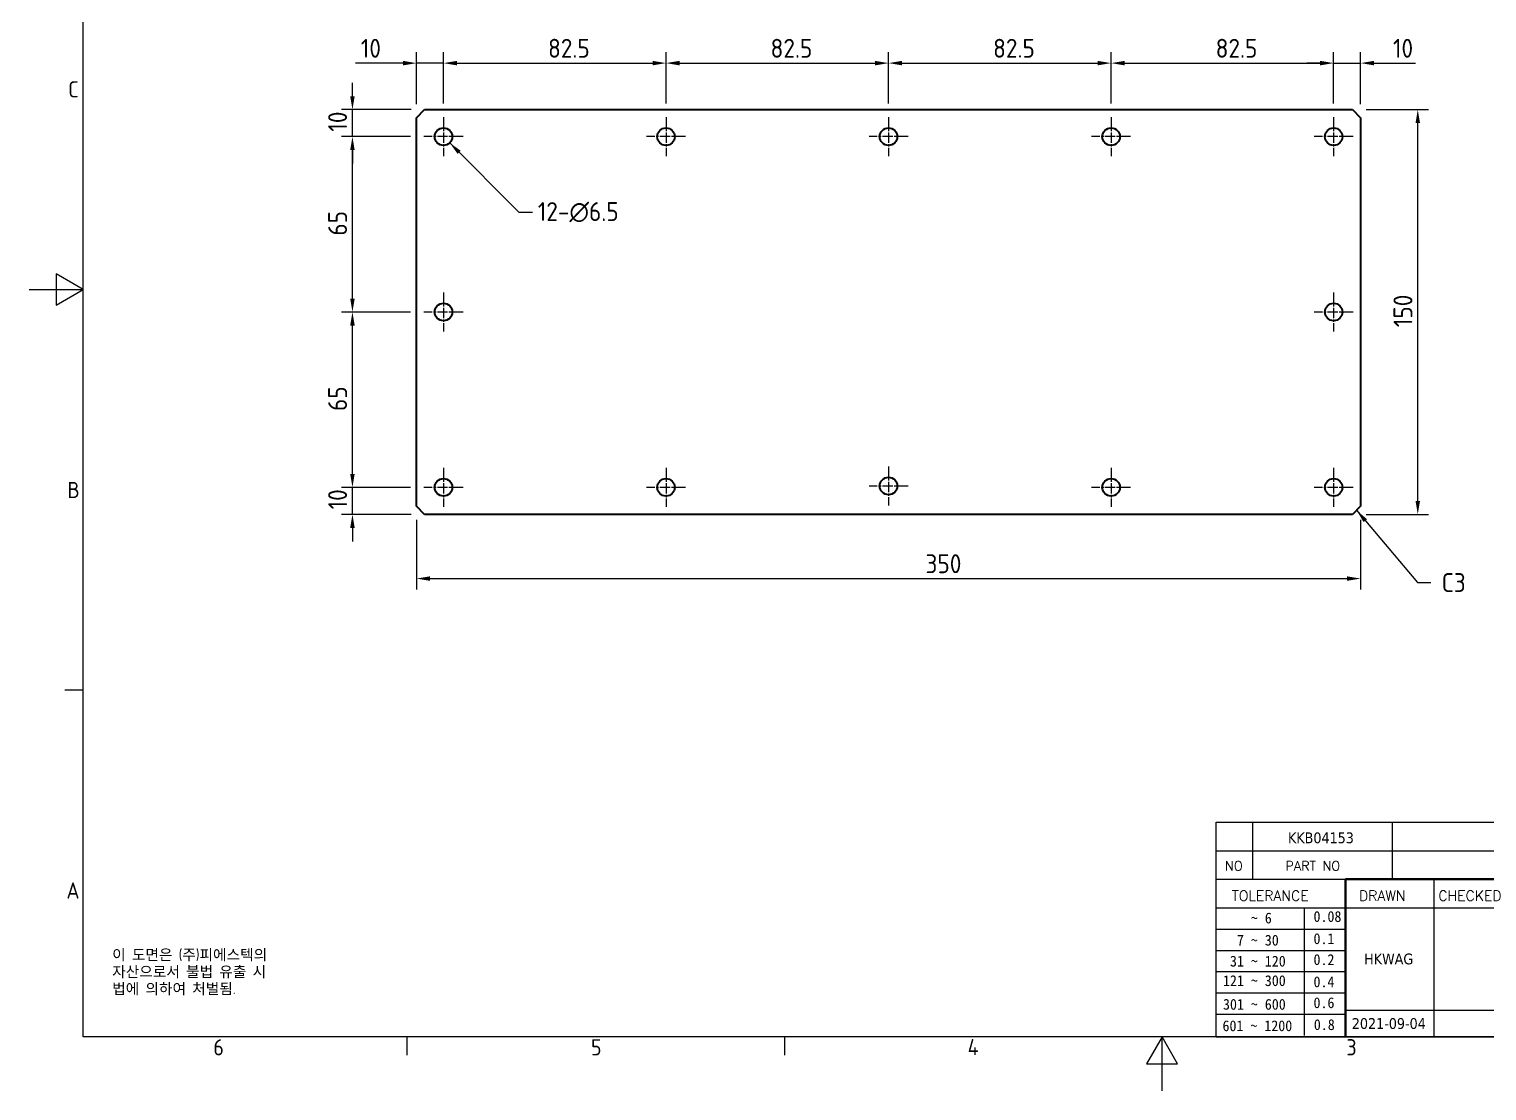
# Model space of a CAD drawing. Header units: millimetres. Extents: x 0 to 840, y 0 to 594.
# Drawn here: x 0 to 540, y 0 to 394 of the extents above; entities that cross this region are included whole.
import ezdxf
from ezdxf.enums import TextEntityAlignment as Align

# ---------------------------------------------------------------- set-up
doc = ezdxf.new("R2010")
doc.units = ezdxf.units.MM
doc.header["$LTSCALE"] = 2
doc.linetypes.add('CHAIN', pattern=[0.3543, 0.2362, -0.0295, 0.0591, -0.0295])
doc.layers.get('0').update_dxf_attribs({"color": 3, "lineweight": 25})
for name, color, linetype, lineweight in [('가시적인 것(ISO)', 3, 'Continuous', 40), ('경계(ISO)', 7, 'Continuous', 25), ('기호(ISO)', 5, 'Continuous', 25), ('제목(ISO)', 5, 'Continuous', 50), ('중심 표식(ISO)', 1, 'Continuous', 25), ('치수(ISO)', 2, 'Continuous', 25), ('해치(ISO)', 7, 'Continuous', 18)]:
    doc.layers.add(name, color=color, linetype=linetype, lineweight=lineweight)
doc.styles.add('HAN_291', font='')
doc.styles.add('HAN_370', font='', dxfattribs={"width": 2})
doc.styles.add('RC_284', font='ROMANC.shx')
doc.styles.add('RC_287', font='ROMANC.shx')
doc.styles.add('RC_292', font='ROMANC.shx')
doc.styles.add('ROMANT_294', font='romant.shx')
doc.styles.add('문자 텍스트_M2B', font='isocp.shx')
doc.styles.add('문자 텍스트_PSTEK_POSCO', font='isocp.shx')
doc.styles.add('치수 텍스트_PSTEK_POSCO', font='isocp.shx')
doc.styles.add('텍스트 스타일198', font='tahoma.ttf')
doc.styles.add('텍스트 스타일333', font='ROMANC.shx', dxfattribs={"width": 0.8})
doc.styles.get('HAN_291').set_extended_font_data('GulimChe')
doc.styles.get('HAN_370').set_extended_font_data('GulimChe')
doc.dimstyles.new('치수_PSTEK_POSCO', dxfattribs={"dimscale": 2, "dimtxt": 3.5, "dimasz": 2.5, "dimexe": 2, "dimexo": 2.5, "dimgap": 1, "dimtad": 1, "dimrnd": 1e-08, "dimdsep": 46, "dimtxsty": '치수 텍스트_PSTEK_POSCO', "dimcen": 0.09, "dimdle": 10, "dimclrd": 7, "dimclre": 7, "dimclrt": 2, "dimadec": 1, "dimazin": 2, "dimtfac": 1, "dimtmove": 0, "dimatfit": 3, "dimfxl": 0, "dimtolj": 1, "dimlwd": -1, "dimlwe": -1, "dimarcsym": 0})
doc.dimstyles.new('치수_PSTEK_POSCO$7', dxfattribs={"dimscale": 2, "dimtxt": 3.5, "dimasz": 2.5, "dimexe": 2, "dimexo": 2.5, "dimgap": 1, "dimtad": 1, "dimrnd": 1e-08, "dimdsep": 46, "dimtxsty": '치수 텍스트_PSTEK_POSCO', "dimcen": 0.09, "dimdle": 10, "dimclrd": 7, "dimclre": 7, "dimclrt": 2, "dimadec": 1, "dimazin": 2, "dimtfac": 1, "dimtmove": 0, "dimatfit": 3, "dimfxl": 0, "dimtolj": 1, "dimlwd": -1, "dimlwe": -1, "dimarcsym": 0})

# ---------------------------------------------------------------- blocks, each defined once
blk = doc.blocks.new('경계 Default Border')
at = {"layer": '경계(ISO)'}
for p, q in [((10, 74.25), (6.6, 74.25)), ((70, 10), (70, 6.6)), ((140, 10), (140, 6.6))]:
    blk.add_line(p, q, dxfattribs=at)
at = {"layer": '경계(ISO)', "flags": 128}
for points in [[(10, 10), (10, 287), (410, 287), (410, 10), (10, 10)], [(0, 148.5), (10, 148.5), (5, 151.39), (5, 145.61), (10, 148.5)], [(210, 0), (210, 10), (207.11, 5), (212.89, 5), (210, 10)]]:
    blk.add_lwpolyline(points, dxfattribs=at)
at = {"layer": '경계(ISO)', "color": 2, "char_height": 3, "attachment_point": 7, "style": '문자 텍스트_M2B'}
for s, insert in [('C', (7.24, 184.1)), ('B', (7.08, 109.85)), ('A', (6.91, 35.62)), ('6', (34.14, 6.57)), ('5', (104.14, 6.57)), ('4', (173.97, 6.6)), ('3', (244.17, 6.57))]:
    blk.add_mtext(s, dxfattribs=dict(at, insert=insert))
blk = doc.blocks.new('제목 블록 PSTEK')
for color, points in [(252, [(317.22, 17.06), (322.03, 21.63), (322.28, 21.94), (317.05, 16.98), (318.75, 16.19), (316, 12.72), (316.34, 13), (318.92, 16.27)]), (5, [(321.62, 17.42), (319.53, 18.25), (322.45, 22.02), (317.22, 17.06), (318.92, 16.27), (316.17, 12.8)]), (1, [(324.48, 19.61), (325.24, 19.61), (325.24, 20.26), (321.23, 20.26), (321.23, 19.61), (321.98, 19.61), (321.98, 15.34), (324.48, 15.34)]), (252, [(321.98, 19.61), (321.4, 19.61), (321.4, 19.46), (321.98, 19.46)]), (252, [(324.66, 19.46), (325.42, 19.46), (325.42, 20.11), (325.24, 20.11), (325.24, 19.61), (324.48, 19.61), (324.48, 15.34), (322.16, 15.34), (322.16, 15.19), (324.66, 15.19)]), (1, [(329.23, 20.26), (325.66, 20.26), (325.66, 15.34), (329.36, 15.34), (329.36, 15.99), (328.11, 15.99), (328.11, 17.56), (329.23, 17.56), (329.23, 18.26), (328.11, 18.26), (328.11, 19.61), (329.23, 19.61)]), (252, [(328.29, 19.46), (329.41, 19.46), (329.41, 20.11), (329.23, 20.11), (329.23, 19.61), (328.11, 19.61), (328.11, 18.26), (328.29, 18.26)]), (1, [(332.33, 20.26), (329.86, 20.26), (329.86, 15.34), (332.33, 15.34), (332.33, 17.43), (333.07, 15.34), (335.49, 15.34), (334.25, 19.31), (335.44, 20.26), (334.31, 20.26), (332.33, 19)]), (252, [(332.51, 20.11), (332.33, 20.11), (332.33, 19), (332.51, 19.11)]), (252, [(335.62, 20.11), (335.25, 20.11), (334.25, 19.31), (335.49, 15.34), (333.2, 15.34), (333.25, 15.19), (335.66, 15.19), (334.43, 19.16)]), (252, [(328.29, 17.42), (329.41, 17.42), (329.41, 18.11), (329.23, 18.11), (329.23, 17.56), (328.11, 17.56), (328.11, 15.99), (328.29, 15.99)]), (252, [(332.51, 16.93), (332.33, 17.43), (332.33, 15.34), (330.04, 15.34), (330.04, 15.19), (332.51, 15.19)]), (252, [(329.54, 15.85), (329.36, 15.85), (329.36, 15.34), (325.83, 15.34), (325.83, 15.19), (329.54, 15.19)])]:
    blk.add_hatch(color=color).paths.add_polyline_path(points)
h = blk.add_hatch(color=1)
edge = h.paths.add_edge_path(flags=0)
edge.add_line((314.22, 19.61), (314.22, 17))
edge.add_line((314.22, 17), (314.35, 17))
edge.add_arc((314.35, 17.65), 0.651, 270, 360)
edge.add_line((315, 17.65), (315, 18.96))
edge.add_arc((314.35, 18.96), 0.651, 0, 90)
edge.add_line((314.35, 19.61), (314.22, 19.61))
edge = h.paths.add_edge_path()
edge.add_arc((314.98, 18.29), 1.97, 270, 450)
edge.add_line((314.98, 20.26), (311.77, 20.26))
edge.add_line((311.77, 20.26), (311.77, 15.34))
edge.add_line((311.77, 15.34), (314.22, 15.34))
edge.add_line((314.22, 15.34), (314.22, 16.32))
edge.add_line((314.22, 16.32), (314.98, 16.32))
h = blk.add_hatch(color=252)
edge = h.paths.add_edge_path()
edge.add_arc((314.98, 18.29), 1.97, 270, 406.8279)
edge.add_arc((315.16, 18.14), 1.97, -90, 53.561, ccw=False)
edge.add_line((315.16, 16.17), (314.4, 16.17))
edge.add_line((314.4, 16.17), (314.4, 15.19))
edge.add_line((314.4, 15.19), (311.94, 15.19))
edge.add_line((311.94, 15.19), (311.94, 15.34))
edge.add_line((311.94, 15.34), (314.22, 15.34))
edge.add_line((314.22, 15.34), (314.22, 16.32))
edge.add_line((314.22, 16.32), (314.98, 16.32))
h = blk.add_hatch(color=252)
edge = h.paths.add_edge_path()
edge.add_line((314.4, 19.46), (314.53, 19.46))
edge.add_arc((314.53, 18.81), 0.651, 60.4189, 90, ccw=False)
edge.add_arc((314.35, 18.96), 0.651, 39.9699, 90)
edge.add_line((314.35, 19.61), (314.22, 19.61))
edge.add_line((314.22, 19.61), (314.22, 17))
edge.add_line((314.22, 17), (314.35, 17))
edge.add_arc((314.35, 17.65), 0.651, 270, 274.6931)
edge.add_line((314.4, 17), (314.4, 19.46))
at = {"layer": '해치(ISO)', "true_color": 0x27d1fc}
h = blk.add_hatch(color=140, dxfattribs=at)
edge = h.paths.add_edge_path()
edge.add_ellipse((330.37, 20.16), major_axis=(9.1, 0), ratio=0.40699, start_angle=301.3098, end_angle=507.7437)
edge.add_ellipse((331.53, 20.46), major_axis=(-9.82, 0), ratio=0.39426, start_angle=111.5121, end_angle=334.4703, ccw=False)
edge.add_line((335.14, 16.86), (335.1, 16.99))
at = {"color": 180}
for p, q in [((182.48, 11.79), (182.48, 51.57)), ((182.48, 51.57), (372.48, 51.57)), ((189.27, 51.57), (189.27, 41.01)), ((215.22, 41.01), (215.22, 51.57)), ((280.88, 51.57), (280.88, 41.01)), ((310.09, 51.57), (310.09, 41.01)), ((316.9, 51.57), (316.9, 41.01)), ((338.46, 51.57), (338.46, 41.01)), ((372.48, 51.57), (372.48, 11.79)), ((182.48, 46.29), (372.48, 46.29)), ((182.48, 41.01), (206.45, 41.01)), ((222.94, 11.79), (222.94, 41.01)), ((239.43, 11.79), (239.43, 41.01)), ((255.92, 11.79), (255.92, 41.01)), ((268.69, 41.01), (268.69, 30.45)), ((280.88, 41.01), (280.88, 25.17)), ((310.09, 41.01), (310.09, 11.79)), ((182.48, 35.73), (206.45, 35.73)), ((198.86, 12.03), (198.86, 35.73)), ((206.45, 35.73), (372.48, 35.73)), ((182.48, 31.78), (206.45, 31.78)), ((255.92, 30.45), (372.48, 30.45)), ((182.48, 27.83), (206.45, 27.83)), ((255.92, 25.17), (372.48, 25.17)), ((268.69, 25.17), (268.69, 11.79)), ((182.48, 23.88), (206.45, 23.88)), ((182.48, 19.93), (206.45, 19.93)), ((255.92, 19.89), (310.09, 19.89)), ((206.45, 16.74), (255.92, 16.74)), ((182.48, 15.98), (206.45, 15.98)), ((182.48, 11.79), (372.48, 11.79))]:
    blk.add_line(p, q, dxfattribs=at)
at = {"color": 7, "lineweight": 50}
for p, q in [((206.45, 11.79), (206.45, 41.01)), ((206.45, 41.01), (372.48, 41.01))]:
    blk.add_line(p, q, dxfattribs=at)
at = {"color": 7}
for p, q in [((322.28, 21.94), (317.05, 16.98)), ((322.45, 22.02), (317.22, 17.06)), ((317.22, 17.06), (322.03, 21.63)), ((319.53, 18.25), (322.45, 22.02)), ((322.03, 21.63), (322.28, 21.94)), ((314.98, 20.26), (311.77, 20.26)), ((311.77, 20.26), (311.77, 15.34)), ((314.98, 20.26), (311.77, 20.26)), ((311.77, 20.26), (311.77, 15.34)), ((314.22, 17), (314.22, 19.61)), ((314.22, 19.61), (314.35, 19.61)), ((314.35, 19.61), (314.22, 19.61)), ((314.22, 19.61), (314.22, 17)), ((314.22, 17), (314.22, 19.61)), ((314.22, 19.61), (314.35, 19.61)), ((314.4, 19.46), (314.53, 19.46)), ((314.4, 17), (314.4, 19.46)), ((315, 18.96), (315, 17.65)), ((315, 18.96), (315, 17.65)), ((325.24, 20.26), (321.23, 20.26)), ((321.23, 20.26), (321.23, 19.61)), ((325.24, 20.26), (321.23, 20.26)), ((321.23, 20.26), (321.23, 19.61)), ((321.23, 19.61), (321.98, 19.61)), ((321.23, 19.61), (321.98, 19.61)), ((321.4, 19.61), (321.4, 19.46)), ((321.98, 19.61), (321.4, 19.61)), ((321.4, 19.46), (321.98, 19.46)), ((321.98, 19.61), (321.98, 15.34)), ((321.98, 19.46), (321.98, 19.61)), ((321.98, 19.61), (321.98, 15.34)), ((324.48, 19.61), (325.24, 19.61)), ((324.48, 15.34), (324.48, 19.61)), ((325.24, 19.61), (324.48, 19.61)), ((324.48, 19.61), (324.48, 15.34)), ((324.48, 19.61), (325.24, 19.61)), ((324.48, 15.34), (324.48, 19.61)), ((324.66, 19.46), (325.42, 19.46)), ((324.66, 15.19), (324.66, 19.46)), ((325.24, 19.61), (325.24, 20.26)), ((325.24, 19.61), (325.24, 20.26)), ((325.42, 20.11), (325.24, 20.11)), ((325.24, 20.11), (325.24, 19.61)), ((325.42, 19.46), (325.42, 20.11)), ((329.23, 20.26), (325.66, 20.26)), ((325.66, 20.26), (325.66, 15.34)), ((325.66, 20.26), (325.66, 15.34)), ((329.23, 20.26), (325.66, 20.26)), ((328.11, 18.26), (328.11, 19.61)), ((328.11, 19.61), (329.23, 19.61)), ((329.23, 19.61), (328.11, 19.61)), ((328.11, 19.61), (328.11, 18.26)), ((328.11, 18.26), (328.11, 19.61)), ((328.11, 19.61), (329.23, 19.61)), ((328.29, 18.26), (328.29, 19.46)), ((328.29, 19.46), (329.41, 19.46)), ((329.23, 19.61), (329.23, 20.26)), ((329.23, 19.61), (329.23, 20.26)), ((329.41, 20.11), (329.23, 20.11)), ((329.23, 20.11), (329.23, 19.61)), ((329.41, 19.46), (329.41, 20.11)), ((332.33, 20.26), (329.86, 20.26)), ((329.86, 20.26), (329.86, 15.34)), ((329.86, 20.26), (329.86, 15.34)), ((332.33, 20.26), (329.86, 20.26)), ((334.31, 20.26), (332.33, 19)), ((332.33, 19), (332.33, 20.26)), ((334.31, 20.26), (332.33, 19)), ((332.33, 19), (332.33, 20.26)), ((332.51, 20.11), (332.33, 20.11)), ((332.33, 20.11), (332.33, 19)), ((332.33, 19), (332.51, 19.11)), ((332.51, 19.11), (332.51, 20.11)), ((334.25, 19.31), (335.44, 20.26)), ((334.25, 19.31), (335.44, 20.26)), ((335.25, 20.11), (334.25, 19.31)), ((335.49, 15.34), (334.25, 19.31)), ((334.25, 19.31), (335.49, 15.34)), ((335.49, 15.34), (334.25, 19.31)), ((335.44, 20.26), (334.31, 20.26)), ((335.44, 20.26), (334.31, 20.26)), ((334.43, 19.16), (335.62, 20.11)), ((335.66, 15.19), (334.43, 19.16)), ((335.62, 20.11), (335.25, 20.11)), ((314.35, 17), (314.22, 17)), ((314.22, 17), (314.35, 17)), ((314.35, 17), (314.22, 17)), ((314.22, 16.32), (314.98, 16.32)), ((314.22, 15.34), (314.22, 16.32)), ((314.98, 16.32), (314.22, 16.32)), ((314.22, 16.32), (314.22, 15.34)), ((314.22, 16.32), (314.98, 16.32)), ((314.22, 15.34), (314.22, 16.32)), ((316.17, 12.8), (321.62, 17.42)), ((318.92, 16.27), (316.17, 12.8)), ((316.34, 13), (318.92, 16.27)), ((317.05, 16.98), (318.75, 16.19)), ((318.92, 16.27), (317.22, 17.06)), ((317.22, 17.06), (318.92, 16.27)), ((321.62, 17.42), (319.53, 18.25)), ((329.23, 18.26), (328.11, 18.26)), ((328.11, 18.26), (328.29, 18.26)), ((329.23, 18.26), (328.11, 18.26)), ((328.11, 17.56), (329.23, 17.56)), ((328.11, 15.99), (328.11, 17.56)), ((329.23, 17.56), (328.11, 17.56)), ((328.11, 17.56), (328.11, 15.99)), ((328.11, 17.56), (329.23, 17.56)), ((328.11, 15.99), (328.11, 17.56)), ((328.29, 15.99), (328.29, 17.42)), ((328.29, 17.42), (329.41, 17.42)), ((329.23, 17.56), (329.23, 18.26)), ((329.23, 17.56), (329.23, 18.26)), ((329.41, 18.11), (329.23, 18.11)), ((329.23, 18.11), (329.23, 17.56)), ((329.41, 17.42), (329.41, 18.11)), ((332.33, 17.43), (333.07, 15.34)), ((332.33, 15.34), (332.33, 17.43)), ((332.51, 16.93), (332.33, 17.43)), ((332.33, 17.43), (332.33, 15.34)), ((332.33, 17.43), (333.07, 15.34)), ((332.33, 15.34), (332.33, 17.43)), ((332.51, 15.19), (332.51, 16.93)), ((345.04, 17.5), (344.99, 17.69)), ((311.77, 15.34), (314.22, 15.34)), ((311.77, 15.34), (314.22, 15.34)), ((314.22, 15.34), (311.94, 15.34)), ((311.94, 15.34), (311.94, 15.19)), ((311.94, 15.19), (314.4, 15.19)), ((314.4, 16.17), (315.16, 16.17)), ((314.4, 15.19), (314.4, 16.17)), ((318.75, 16.19), (316, 12.72)), ((321.98, 15.34), (324.48, 15.34)), ((321.98, 15.34), (324.48, 15.34)), ((324.48, 15.34), (322.16, 15.34)), ((322.16, 15.34), (322.16, 15.19)), ((322.16, 15.19), (324.66, 15.19)), ((325.66, 15.34), (329.36, 15.34)), ((325.66, 15.34), (329.36, 15.34)), ((329.36, 15.34), (325.83, 15.34)), ((325.83, 15.34), (325.83, 15.19)), ((325.83, 15.19), (329.54, 15.19)), ((329.36, 15.99), (328.11, 15.99)), ((328.11, 15.99), (328.29, 15.99)), ((329.36, 15.99), (328.11, 15.99)), ((329.36, 15.34), (329.36, 15.99)), ((329.36, 15.34), (329.36, 15.99)), ((329.54, 15.85), (329.36, 15.85)), ((329.36, 15.85), (329.36, 15.34)), ((329.54, 15.19), (329.54, 15.85)), ((329.86, 15.34), (332.33, 15.34)), ((329.86, 15.34), (332.33, 15.34)), ((332.33, 15.34), (330.04, 15.34)), ((330.04, 15.34), (330.04, 15.19)), ((330.04, 15.19), (332.51, 15.19)), ((333.07, 15.34), (335.49, 15.34)), ((333.07, 15.34), (335.49, 15.34)), ((335.49, 15.34), (333.2, 15.34)), ((333.2, 15.34), (333.25, 15.19)), ((333.25, 15.19), (335.66, 15.19)), ((316, 12.72), (316.34, 13))]:
    blk.add_line(p, q, dxfattribs=at)
at = {"color": 5}
for p, q in [((322.45, 22.02), (317.22, 17.06)), ((319.53, 18.25), (322.45, 22.02)), ((316.17, 12.8), (321.62, 17.42)), ((318.92, 16.27), (316.17, 12.8)), ((317.22, 17.06), (318.92, 16.27)), ((321.62, 17.42), (319.53, 18.25))]:
    blk.add_line(p, q, dxfattribs=at)
at = {"color": 1}
for p, q in [((314.98, 20.26), (311.77, 20.26)), ((311.77, 20.26), (311.77, 15.34)), ((314.22, 17), (314.22, 19.61)), ((314.22, 19.61), (314.35, 19.61)), ((315, 18.96), (315, 17.65)), ((325.24, 20.26), (321.23, 20.26)), ((321.23, 20.26), (321.23, 19.61)), ((321.23, 19.61), (321.98, 19.61)), ((321.98, 19.61), (321.98, 15.34)), ((324.48, 19.61), (325.24, 19.61)), ((324.48, 15.34), (324.48, 19.61)), ((325.24, 19.61), (325.24, 20.26)), ((329.23, 20.26), (325.66, 20.26)), ((325.66, 20.26), (325.66, 15.34)), ((328.11, 18.26), (328.11, 19.61)), ((328.11, 19.61), (329.23, 19.61)), ((329.23, 19.61), (329.23, 20.26)), ((332.33, 20.26), (329.86, 20.26)), ((329.86, 20.26), (329.86, 15.34)), ((334.31, 20.26), (332.33, 19)), ((332.33, 19), (332.33, 20.26)), ((334.25, 19.31), (335.44, 20.26)), ((335.49, 15.34), (334.25, 19.31)), ((335.44, 20.26), (334.31, 20.26)), ((314.35, 17), (314.22, 17)), ((314.22, 16.32), (314.98, 16.32)), ((314.22, 15.34), (314.22, 16.32)), ((329.23, 18.26), (328.11, 18.26)), ((328.11, 17.56), (329.23, 17.56)), ((328.11, 15.99), (328.11, 17.56)), ((329.23, 17.56), (329.23, 18.26)), ((332.33, 17.43), (333.07, 15.34)), ((332.33, 15.34), (332.33, 17.43)), ((311.77, 15.34), (314.22, 15.34)), ((321.98, 15.34), (324.48, 15.34)), ((325.66, 15.34), (329.36, 15.34)), ((329.36, 15.99), (328.11, 15.99)), ((329.36, 15.34), (329.36, 15.99)), ((329.86, 15.34), (332.33, 15.34)), ((333.07, 15.34), (335.49, 15.34))]:
    blk.add_line(p, q, dxfattribs=at)
at = {"color": 7}
for centre, radius, start, end in [((314.35, 18.96), 0.651, 0, 90), ((314.35, 18.96), 0.651, 39.9699, 90), ((314.35, 18.96), 0.651, 0, 90), ((314.53, 18.81), 0.651, 60.4189, 90), ((314.98, 18.29), 1.97, 270, 90), ((314.98, 18.29), 1.97, 270, 90), ((314.98, 18.29), 1.97, 270, 46.8279), ((315.16, 18.14), 1.97, 270, 53.561), ((314.35, 17.65), 0.651, 270, 0), ((314.35, 17.65), 0.651, 270, 0), ((314.35, 17.65), 0.651, 270, 274.6931)]:
    blk.add_arc(centre, radius, start, end, dxfattribs=at)
at = {"color": 1}
for centre, radius, start, end in [((314.35, 18.96), 0.651, 0, 90), ((314.98, 18.29), 1.97, 270, 90), ((314.35, 17.65), 0.651, 270, 0)]:
    blk.add_arc(centre, radius, start, end, dxfattribs=at)
at = {"layer": '제목(ISO)', "lineweight": 18}
blk.add_line((182.48, 35.73), (182.48, 11.79), dxfattribs=at)
at = {"layer": '제목(ISO)'}
for p, q in [((322.28, 21.94), (317.05, 16.98)), ((322.45, 22.02), (317.22, 17.06)), ((317.22, 17.06), (322.03, 21.63)), ((319.53, 18.25), (322.45, 22.02)), ((322.03, 21.63), (322.28, 21.94)), ((314.98, 20.26), (311.77, 20.26)), ((311.77, 20.26), (311.77, 15.34)), ((314.22, 17), (314.22, 19.61)), ((314.22, 19.61), (314.35, 19.61)), ((314.35, 19.61), (314.22, 19.61)), ((314.22, 19.61), (314.22, 17)), ((314.4, 19.46), (314.53, 19.46)), ((314.4, 17), (314.4, 19.46)), ((315, 18.96), (315, 17.65)), ((325.24, 20.26), (321.23, 20.26)), ((321.23, 20.26), (321.23, 19.61)), ((321.23, 19.61), (321.98, 19.61)), ((321.98, 19.61), (321.4, 19.61)), ((321.4, 19.61), (321.4, 19.46)), ((321.4, 19.46), (321.98, 19.46)), ((321.98, 19.61), (321.98, 15.34)), ((321.98, 19.46), (321.98, 19.61)), ((324.48, 19.61), (325.24, 19.61)), ((324.48, 15.34), (324.48, 19.61)), ((325.24, 19.61), (324.48, 19.61)), ((324.48, 19.61), (324.48, 15.34)), ((324.66, 19.46), (325.42, 19.46)), ((324.66, 15.19), (324.66, 19.46)), ((325.24, 19.61), (325.24, 20.26)), ((325.42, 20.11), (325.24, 20.11)), ((325.24, 20.11), (325.24, 19.61)), ((325.42, 19.46), (325.42, 20.11)), ((329.23, 20.26), (325.66, 20.26)), ((325.66, 20.26), (325.66, 15.34)), ((328.11, 18.26), (328.11, 19.61)), ((328.11, 19.61), (329.23, 19.61)), ((329.23, 19.61), (328.11, 19.61)), ((328.11, 19.61), (328.11, 18.26)), ((328.29, 19.46), (329.41, 19.46)), ((328.29, 18.26), (328.29, 19.46)), ((329.23, 19.61), (329.23, 20.26)), ((329.41, 20.11), (329.23, 20.11)), ((329.23, 20.11), (329.23, 19.61)), ((329.41, 19.46), (329.41, 20.11)), ((332.33, 20.26), (329.86, 20.26)), ((329.86, 20.26), (329.86, 15.34)), ((334.31, 20.26), (332.33, 19)), ((332.33, 19), (332.33, 20.26)), ((332.51, 20.11), (332.33, 20.11)), ((332.33, 20.11), (332.33, 19)), ((332.33, 19), (332.51, 19.11)), ((332.51, 19.11), (332.51, 20.11)), ((334.25, 19.31), (335.44, 20.26)), ((335.25, 20.11), (334.25, 19.31)), ((335.49, 15.34), (334.25, 19.31)), ((334.25, 19.31), (335.49, 15.34)), ((335.44, 20.26), (334.31, 20.26)), ((334.43, 19.16), (335.62, 20.11)), ((335.66, 15.19), (334.43, 19.16)), ((335.62, 20.11), (335.25, 20.11)), ((314.35, 17), (314.22, 17)), ((314.22, 17), (314.35, 17)), ((314.22, 15.34), (314.22, 16.32)), ((314.22, 16.32), (314.98, 16.32)), ((314.98, 16.32), (314.22, 16.32)), ((314.22, 16.32), (314.22, 15.34)), ((316.17, 12.8), (321.62, 17.42)), ((318.92, 16.27), (316.17, 12.8)), ((316.34, 13), (318.92, 16.27)), ((317.05, 16.98), (318.75, 16.19)), ((317.22, 17.06), (318.92, 16.27)), ((318.92, 16.27), (317.22, 17.06)), ((321.62, 17.42), (319.53, 18.25)), ((329.23, 18.26), (328.11, 18.26)), ((328.11, 18.26), (328.29, 18.26)), ((328.11, 15.99), (328.11, 17.56)), ((328.11, 17.56), (329.23, 17.56)), ((329.23, 17.56), (328.11, 17.56)), ((328.11, 17.56), (328.11, 15.99)), ((328.29, 17.42), (329.41, 17.42)), ((328.29, 15.99), (328.29, 17.42)), ((329.23, 17.56), (329.23, 18.26)), ((329.41, 18.11), (329.23, 18.11)), ((329.23, 18.11), (329.23, 17.56)), ((329.41, 17.42), (329.41, 18.11)), ((332.33, 15.34), (332.33, 17.43)), ((332.33, 17.43), (333.07, 15.34)), ((332.51, 16.93), (332.33, 17.43)), ((332.33, 17.43), (332.33, 15.34)), ((332.51, 15.19), (332.51, 16.93)), ((311.77, 15.34), (314.22, 15.34)), ((314.22, 15.34), (311.94, 15.34)), ((311.94, 15.34), (311.94, 15.19)), ((311.94, 15.19), (314.4, 15.19)), ((314.4, 15.19), (314.4, 16.17)), ((314.4, 16.17), (315.16, 16.17)), ((318.75, 16.19), (316, 12.72)), ((321.98, 15.34), (324.48, 15.34)), ((324.48, 15.34), (322.16, 15.34)), ((322.16, 15.34), (322.16, 15.19)), ((322.16, 15.19), (324.66, 15.19)), ((325.66, 15.34), (329.36, 15.34)), ((329.36, 15.34), (325.83, 15.34)), ((325.83, 15.34), (325.83, 15.19)), ((325.83, 15.19), (329.54, 15.19)), ((329.36, 15.99), (328.11, 15.99)), ((328.11, 15.99), (328.29, 15.99)), ((329.36, 15.34), (329.36, 15.99)), ((329.54, 15.85), (329.36, 15.85)), ((329.36, 15.85), (329.36, 15.34)), ((329.54, 15.19), (329.54, 15.85)), ((329.86, 15.34), (332.33, 15.34)), ((332.33, 15.34), (330.04, 15.34)), ((330.04, 15.34), (330.04, 15.19)), ((330.04, 15.19), (332.51, 15.19)), ((333.07, 15.34), (335.49, 15.34)), ((335.49, 15.34), (333.2, 15.34)), ((333.2, 15.34), (333.25, 15.19)), ((333.25, 15.19), (335.66, 15.19)), ((316, 12.72), (316.34, 13))]:
    blk.add_line(p, q, dxfattribs=at)
at = {"layer": '제목(ISO)', "color": 4}
blk.add_line((335.14, 16.86), (335.1, 16.99), dxfattribs=at)
at = {"layer": '제목(ISO)'}
for centre, radius, start, end in [((314.35, 18.96), 0.651, 0, 90), ((314.35, 18.96), 0.651, 39.9699, 90), ((314.53, 18.81), 0.651, 60.4189, 90), ((314.98, 18.29), 1.97, 46.8279, 90), ((314.98, 18.29), 1.97, 270, 46.8279), ((314.98, 18.29), 1.97, 270, 46.8279), ((315.16, 18.14), 1.97, 270, 53.561), ((314.35, 17.65), 0.651, 270, 0), ((314.35, 17.65), 0.651, 270, 274.6931)]:
    blk.add_arc(centre, radius, start, end, dxfattribs=at)
at = {"layer": '제목(ISO)', "color": 4}
for centre, major_axis, ratio, start_param, end_param in [((331.53, 20.46), (9.82, 0), 0.39426, 5.087845, 8.9792), ((330.37, 20.16), (9.1, 0), 0.40699, 5.258849, 8.861799)]:
    blk.add_ellipse(centre, major_axis=major_axis, ratio=ratio, start_param=start_param, end_param=end_param, dxfattribs=at)
at = {"color": 2}
for s, height, style, p in [('NO', 1.742, 'RC_284', (184.14, 42.62)), ('PART NO', 1.742, 'RC_284', (195.34, 42.62)), ('DESCRIPTION', 1.7424, 'RC_284', (240.4, 42.62)), ("Q'TY", 1.742, 'RC_284', (310.14, 42.62)), ('COLOR/FINISH', 1.7424, 'RC_284', (317.77, 42.62)), ('REMARK', 1.742, 'RC_284', (348.35, 42.62)), (' TOLERANCE', 1.9, 'RC_287', (184.09, 37.01)), ('DRAWN', 1.9, 'RC_287', (208.98, 37.01)), ('CHECKED', 1.9, 'RC_287', (223.69, 37.01)), ('APPROVED', 1.9, 'RC_287', (239.78, 37.01)), ('UNIT', 1.742, 'RC_284', (259.17, 37.34)), ('SCALE', 1.742, 'RC_284', (270.29, 37.34)), ('MODEL NAME', 2.178, 'RC_292', (284.1, 37.25)), ('    ~ 6', 2, 'HAN_291', (183.77, 32.82)), ('0.08', 2, 'HAN_291', (200.55, 33.1)), ('mm', 1.742, 'RC_284', (259.65, 32.35)), ('PART NAME', 2.178, 'RC_292', (285.14, 32.03)), ('  7 ~ 30', 2, 'HAN_291', (183.77, 28.71)), ('0.1', 2, 'HAN_291', (200.55, 28.99)), ('0.2', 2, 'HAN_291', (200.55, 25.11)), (' DWG NO.', 2.178, 'RC_292', (284.81, 26.75)), (' 31 ~ 120', 2, 'HAN_291', (183.77, 24.83)), ('121 ~ 300', 2, 'HAN_291', (183.77, 21.21)), ('0.4', 2, 'HAN_291', (200.55, 21)), ('SIZE', 1.742, 'RC_284', (259.17, 21.69)), ('REFERENCE', 2.178, 'RC_292', (278.27, 21.43)), ('0.6', 2, 'HAN_291', (200.55, 17.12)), ('301 ~ 600', 2, 'HAN_291', (183.77, 16.83)), ('601 ~ 1200', 2, 'HAN_291', (183.68, 12.85)), ('0.8', 2, 'HAN_291', (200.61, 13.06))]:
    blk.add_text(s, height=height, dxfattribs=dict(at, style=style)).set_placement(p)
at = {"color": 2, "style": 'RC_284'}
blk.add_text('MATERIAL', height=1.742, dxfattribs=at).set_placement((295.48, 43.65), align=Align.MIDDLE_CENTER)
at = {"color": 7, "style": '텍스트 스타일333', "width": 0.8}
blk.add_text('N/S', height=2, dxfattribs=at).set_placement((274.78, 33.09), align=Align.MIDDLE_CENTER)
at = {"color": 2, "style": '텍스트 스타일333', "width": 0.8}
blk.add_text('3rd ANGLE PROJ.', height=2, dxfattribs=at).set_placement((256.84, 26.76))
at = {"color": 7, "style": 'ROMANT_294'}
for s, p in [('POWER', (342.83, 20.97)), ('SYSTEM', (342.83, 17.33)), ('TECHNOLOGY', (342.83, 13.57))]:
    blk.add_text(s, height=2.7, dxfattribs=at).set_placement(p)
at = {"color": 7, "insert": (320.85, 14.21), "char_height": 1.4, "attachment_point": 1, "line_spacing_factor": 0.332, "style": 'HAN_370'}
blk.add_mtext('\\fHY견고딕|b0|i0;\\H1.4000;피에스텍', dxfattribs=at)
at = {"layer": '제목(ISO)', "color": 7, "style": '텍스트 스타일198'}
for tag, p in [('부품_번호_001', (195.81, 47.68)), ('설명_001', (234.36, 47.92)), ('재질_001', (292.28, 47.93)), ("3._Q'TY_001", (312.71, 47.92)), ('4._COLOR_001', (318.88, 48.16)), ('질량\\P3;_001', (350.3, 48.16)), ('1._MODEL_NAME_001', (326.02, 37.52)), ('제목_001', (335.53, 32.12)), ('설계자_001', (209.94, 25.23)), ('부품_번호_001', (334.47, 26.81)), ('프로젝트_001', (278.97, 18.44)), ('시트_크기_001', (260.81, 14.84)), ('프로젝트_002', (271.14, 15.01)), ('작성_날짜_001', (207.65, 13.27)), ('프로젝트_003', (272.4, 11.55))]:
    blk.add_attdef(tag, p, '', height=2, dxfattribs=at)
for tag, p in [('점검자', (231.18, 26.23)), ('엔지니어링_승인자', (247.67, 26.23)), ('점검_날짜', (231.18, 14.27)), ('엔지니어링_승인_날짜', (247.67, 14.27))]:
    blk.add_attdef(tag, text='', height=2, dxfattribs=at).set_placement(p, align=Align.MIDDLE_CENTER)
blk = doc.blocks.new('*D23')
at = {"layer": 'Defpoints', "color": 0, "transparency": 16777216}
for p in [(143.61, 216.67), (493.61, 216.67), (493.61, 189.87)]:
    blk.add_point(p, dxfattribs=at)
at = {"layer": '치수(ISO)', "color": 7, "transparency": 16777216}
for p, q in [((143.61, 211.67), (143.61, 185.87)), ((493.61, 211.67), (493.61, 185.87)), ((148.61, 189.87), (488.61, 189.87))]:
    blk.add_line(p, q, dxfattribs=at)
for points in [[(148.61, 190.7), (148.61, 189.04), (143.61, 189.87)], [(488.61, 190.7), (488.61, 189.04), (493.61, 189.87)]]:
    blk.add_solid(points, dxfattribs=at)
at = {"layer": '치수(ISO)', "color": 2, "transparency": 16777216, "insert": (332.3, 195.37), "char_height": 7, "attachment_point": 4, "style": '치수 텍스트_PSTEK_POSCO'}
blk.add_mtext('\\A1;350', dxfattribs=at)
blk = doc.blocks.new('*D24')
at = {"layer": 'Defpoints', "color": 0, "transparency": 16777216}
for p in [(490.61, 363.67), (514.8, 363.67), (490.61, 213.67)]:
    blk.add_point(p, dxfattribs=at)
at = {"layer": '치수(ISO)', "color": 7, "transparency": 16777216}
for p, q in [((495.61, 363.67), (518.8, 363.67)), ((514.8, 218.67), (514.8, 358.67)), ((495.61, 213.67), (518.8, 213.67))]:
    blk.add_line(p, q, dxfattribs=at)
for points in [[(513.97, 358.67), (515.63, 358.67), (514.8, 363.67)], [(513.97, 218.67), (515.63, 218.67), (514.8, 213.67)]]:
    blk.add_solid(points, dxfattribs=at)
at = {"layer": '치수(ISO)', "color": 2, "transparency": 16777216, "insert": (509.3, 283.07), "char_height": 7, "attachment_point": 4, "rotation": 90, "style": '치수 텍스트_PSTEK_POSCO'}
blk.add_mtext('\\A1;150', dxfattribs=at)
blk = doc.blocks.new('*D25')
at = {"layer": 'Defpoints', "color": 0, "transparency": 16777216}
for p in [(119.85, 223.67), (146.36, 223.67), (146.61, 213.67)]:
    blk.add_point(p, dxfattribs=at)
at = {"layer": '치수(ISO)', "color": 7, "transparency": 16777216}
for p, q in [((119.85, 228.67), (119.85, 233.67)), ((141.36, 223.67), (115.85, 223.67)), ((119.85, 213.67), (119.85, 223.67)), ((141.61, 213.67), (115.85, 213.67)), ((119.85, 208.67), (119.85, 203.67))]:
    blk.add_line(p, q, dxfattribs=at)
for points in [[(119.02, 228.67), (120.68, 228.67), (119.85, 223.67)], [(119.02, 208.67), (120.68, 208.67), (119.85, 213.67)]]:
    blk.add_solid(points, dxfattribs=at)
at = {"layer": '치수(ISO)', "color": 2, "transparency": 16777216, "insert": (114.35, 215.52), "char_height": 7, "attachment_point": 4, "rotation": 90, "style": '치수 텍스트_PSTEK_POSCO'}
blk.add_mtext('\\A1;10', dxfattribs=at)
blk = doc.blocks.new('*D26')
at = {"layer": 'Defpoints', "color": 0, "transparency": 16777216}
for p in [(119.85, 288.67), (146.36, 288.67), (146.36, 223.67)]:
    blk.add_point(p, dxfattribs=at)
at = {"layer": '치수(ISO)', "color": 7, "transparency": 16777216}
for p, q in [((141.36, 288.67), (115.85, 288.67)), ((119.85, 228.67), (119.85, 283.67)), ((141.36, 223.67), (115.85, 223.67))]:
    blk.add_line(p, q, dxfattribs=at)
for points in [[(119.02, 283.67), (120.68, 283.67), (119.85, 288.67)], [(119.02, 228.67), (120.68, 228.67), (119.85, 223.67)]]:
    blk.add_solid(points, dxfattribs=at)
at = {"layer": '치수(ISO)', "color": 2, "transparency": 16777216, "insert": (114.35, 251.97), "char_height": 7, "attachment_point": 4, "rotation": 90, "style": '치수 텍스트_PSTEK_POSCO'}
blk.add_mtext('\\A1;65', dxfattribs=at)
blk = doc.blocks.new('*D27')
at = {"layer": 'Defpoints', "color": 0, "transparency": 16777216}
for p in [(119.85, 353.67), (146.36, 353.67), (146.36, 288.67)]:
    blk.add_point(p, dxfattribs=at)
at = {"layer": '치수(ISO)', "color": 7, "transparency": 16777216}
for p, q in [((141.36, 353.67), (115.85, 353.67)), ((119.85, 293.67), (119.85, 348.67)), ((141.36, 288.67), (115.85, 288.67))]:
    blk.add_line(p, q, dxfattribs=at)
for points in [[(119.02, 348.67), (120.68, 348.67), (119.85, 353.67)], [(119.02, 293.67), (120.68, 293.67), (119.85, 288.67)]]:
    blk.add_solid(points, dxfattribs=at)
at = {"layer": '치수(ISO)', "color": 2, "transparency": 16777216, "insert": (114.35, 316.97), "char_height": 7, "attachment_point": 4, "rotation": 90, "style": '치수 텍스트_PSTEK_POSCO'}
blk.add_mtext('\\A1;65', dxfattribs=at)
blk = doc.blocks.new('*D28')
at = {"layer": 'Defpoints', "color": 0, "transparency": 16777216}
for p in [(119.85, 363.67), (146.61, 363.67), (146.36, 353.67)]:
    blk.add_point(p, dxfattribs=at)
at = {"layer": '치수(ISO)', "color": 7, "transparency": 16777216}
for p, q in [((119.85, 368.67), (119.85, 373.67)), ((141.61, 363.67), (115.85, 363.67)), ((119.85, 353.67), (119.85, 363.67)), ((141.36, 353.67), (115.85, 353.67)), ((119.85, 348.67), (119.85, 343.67))]:
    blk.add_line(p, q, dxfattribs=at)
for points in [[(119.02, 368.67), (120.68, 368.67), (119.85, 363.67)], [(119.02, 348.67), (120.68, 348.67), (119.85, 353.67)]]:
    blk.add_solid(points, dxfattribs=at)
at = {"layer": '치수(ISO)', "color": 2, "transparency": 16777216, "insert": (114.35, 355.52), "char_height": 7, "attachment_point": 4, "rotation": 90, "style": '치수 텍스트_PSTEK_POSCO'}
blk.add_mtext('\\A1;10', dxfattribs=at)
blk = doc.blocks.new('*D29')
at = {"layer": 'Defpoints', "color": 0, "transparency": 16777216}
for p in [(153.61, 380.92), (143.61, 360.67), (153.61, 360.92)]:
    blk.add_point(p, dxfattribs=at)
at = {"layer": '치수(ISO)', "color": 7, "transparency": 16777216}
for p, q in [((143.61, 365.67), (143.61, 384.92)), ((153.61, 365.92), (153.61, 384.92)), ((138.61, 380.92), (120.96, 380.92)), ((153.61, 380.92), (143.61, 380.92)), ((158.61, 380.92), (163.61, 380.92))]:
    blk.add_line(p, q, dxfattribs=at)
for points in [[(138.61, 381.75), (138.61, 380.09), (143.61, 380.92)], [(158.61, 381.75), (158.61, 380.09), (153.61, 380.92)]]:
    blk.add_solid(points, dxfattribs=at)
at = {"layer": '치수(ISO)', "color": 2, "transparency": 16777216, "insert": (122.96, 386.42), "char_height": 7, "attachment_point": 4, "style": '치수 텍스트_PSTEK_POSCO'}
blk.add_mtext('\\A1;10', dxfattribs=at)
blk = doc.blocks.new('*D30')
at = {"layer": 'Defpoints', "color": 0, "transparency": 16777216}
for p in [(236.11, 380.92), (153.61, 360.92), (236.11, 360.92)]:
    blk.add_point(p, dxfattribs=at)
at = {"layer": '치수(ISO)', "color": 7, "transparency": 16777216}
for p, q in [((153.61, 365.92), (153.61, 384.92)), ((236.11, 365.92), (236.11, 384.92)), ((158.61, 380.92), (231.11, 380.92))]:
    blk.add_line(p, q, dxfattribs=at)
for points in [[(158.61, 381.75), (158.61, 380.09), (153.61, 380.92)], [(231.11, 381.75), (231.11, 380.09), (236.11, 380.92)]]:
    blk.add_solid(points, dxfattribs=at)
at = {"layer": '치수(ISO)', "color": 2, "transparency": 16777216, "insert": (192.36, 386.42), "char_height": 7, "attachment_point": 4, "style": '치수 텍스트_PSTEK_POSCO'}
blk.add_mtext('\\A1;82.5', dxfattribs=at)
blk = doc.blocks.new('*D31')
at = {"layer": 'Defpoints', "color": 0, "transparency": 16777216}
for p in [(318.61, 380.92), (236.11, 360.92), (318.61, 360.92)]:
    blk.add_point(p, dxfattribs=at)
at = {"layer": '치수(ISO)', "color": 7, "transparency": 16777216}
for p, q in [((236.11, 365.92), (236.11, 384.92)), ((318.61, 365.92), (318.61, 384.92)), ((241.11, 380.92), (313.61, 380.92))]:
    blk.add_line(p, q, dxfattribs=at)
for points in [[(241.11, 381.75), (241.11, 380.09), (236.11, 380.92)], [(313.61, 381.75), (313.61, 380.09), (318.61, 380.92)]]:
    blk.add_solid(points, dxfattribs=at)
at = {"layer": '치수(ISO)', "color": 2, "transparency": 16777216, "insert": (274.86, 386.42), "char_height": 7, "attachment_point": 4, "style": '치수 텍스트_PSTEK_POSCO'}
blk.add_mtext('\\A1;82.5', dxfattribs=at)
blk = doc.blocks.new('*D32')
at = {"layer": 'Defpoints', "color": 0, "transparency": 16777216}
for p in [(401.11, 380.92), (318.61, 360.92), (401.11, 360.92)]:
    blk.add_point(p, dxfattribs=at)
at = {"layer": '치수(ISO)', "color": 7, "transparency": 16777216}
for p, q in [((318.61, 365.92), (318.61, 384.92)), ((401.11, 365.92), (401.11, 384.92)), ((323.61, 380.92), (396.11, 380.92))]:
    blk.add_line(p, q, dxfattribs=at)
for points in [[(323.61, 381.75), (323.61, 380.09), (318.61, 380.92)], [(396.11, 381.75), (396.11, 380.09), (401.11, 380.92)]]:
    blk.add_solid(points, dxfattribs=at)
at = {"layer": '치수(ISO)', "color": 2, "transparency": 16777216, "insert": (357.36, 386.42), "char_height": 7, "attachment_point": 4, "style": '치수 텍스트_PSTEK_POSCO'}
blk.add_mtext('\\A1;82.5', dxfattribs=at)
blk = doc.blocks.new('*D33')
at = {"layer": 'Defpoints', "color": 0, "transparency": 16777216}
for p in [(483.61, 380.92), (401.11, 360.92), (483.61, 360.92)]:
    blk.add_point(p, dxfattribs=at)
at = {"layer": '치수(ISO)', "color": 7, "transparency": 16777216}
for p, q in [((401.11, 365.92), (401.11, 384.92)), ((483.61, 365.92), (483.61, 384.92)), ((406.11, 380.92), (478.61, 380.92))]:
    blk.add_line(p, q, dxfattribs=at)
for points in [[(406.11, 381.75), (406.11, 380.09), (401.11, 380.92)], [(478.61, 381.75), (478.61, 380.09), (483.61, 380.92)]]:
    blk.add_solid(points, dxfattribs=at)
at = {"layer": '치수(ISO)', "color": 2, "transparency": 16777216, "insert": (439.86, 386.42), "char_height": 7, "attachment_point": 4, "style": '치수 텍스트_PSTEK_POSCO'}
blk.add_mtext('\\A1;82.5', dxfattribs=at)
blk = doc.blocks.new('*D34')
at = {"layer": 'Defpoints', "color": 0, "transparency": 16777216}
for p in [(493.61, 380.92), (483.61, 360.92), (493.61, 360.67)]:
    blk.add_point(p, dxfattribs=at)
at = {"layer": '치수(ISO)', "color": 7, "transparency": 16777216}
for p, q in [((483.61, 365.92), (483.61, 384.92)), ((493.61, 365.67), (493.61, 384.92)), ((478.61, 380.92), (473.61, 380.92)), ((483.61, 380.92), (493.61, 380.92)), ((498.61, 380.92), (513.91, 380.92))]:
    blk.add_line(p, q, dxfattribs=at)
for points in [[(478.61, 381.75), (478.61, 380.09), (483.61, 380.92)], [(498.61, 381.75), (498.61, 380.09), (493.61, 380.92)]]:
    blk.add_solid(points, dxfattribs=at)
at = {"layer": '치수(ISO)', "color": 2, "transparency": 16777216, "insert": (505.61, 386.42), "char_height": 7, "attachment_point": 4, "style": '치수 텍스트_PSTEK_POSCO'}
blk.add_mtext('\\A1;10', dxfattribs=at)

msp = doc.modelspace()

# ---------------------------------------------------------------- linework, layer by layer
at = {"layer": '가시적인 것(ISO)'}
for p, q in [((143.607, 360.671), (146.607, 363.671)), ((146.607, 363.671), (490.607, 363.671)), ((490.607, 363.671), (493.607, 360.671)), ((143.607, 216.671), (143.607, 360.671)), ((493.607, 360.671), (493.607, 216.671)), ((146.607, 213.671), (143.607, 216.671)), ((493.607, 216.671), (490.607, 213.671)), ((490.607, 213.671), (146.607, 213.671))]:
    msp.add_line(p, q, dxfattribs=at)
for centre in [(153.607, 353.671), (236.107, 353.671), (318.607, 353.671), (401.107, 353.671), (483.607, 353.671), (153.607, 288.671), (483.607, 288.671), (318.607, 224.171), (153.607, 223.671), (236.107, 223.671), (401.107, 223.671), (483.607, 223.671)]:
    msp.add_circle(centre, 3.25, dxfattribs=at)
at = {"layer": '중심 표식(ISO)', "linetype": 'CHAIN', "ltscale": 8.056153}
for p, q in [((153.607, 360.921), (153.607, 346.421)), ((236.107, 360.921), (236.107, 346.421)), ((318.607, 360.921), (318.607, 346.421)), ((401.107, 360.921), (401.107, 346.421)), ((483.607, 360.921), (483.607, 346.421)), ((160.857, 353.671), (146.357, 353.671)), ((243.357, 353.671), (228.857, 353.671)), ((325.857, 353.671), (311.357, 353.671)), ((408.357, 353.671), (393.857, 353.671)), ((490.857, 353.671), (476.357, 353.671)), ((153.607, 295.921), (153.607, 281.421)), ((483.607, 295.921), (483.607, 281.421)), ((160.857, 288.671), (146.357, 288.671)), ((490.857, 288.671), (476.357, 288.671)), ((153.607, 230.921), (153.607, 216.421)), ((236.107, 230.921), (236.107, 216.421)), ((318.607, 231.421), (318.607, 216.921)), ((401.107, 230.921), (401.107, 216.421)), ((483.607, 230.921), (483.607, 216.421)), ((160.857, 223.671), (146.357, 223.671)), ((243.357, 223.671), (228.857, 223.671)), ((325.857, 224.171), (311.357, 224.171)), ((408.357, 223.671), (393.857, 223.671)), ((490.857, 223.671), (476.357, 223.671))]:
    msp.add_line(p, q, dxfattribs=at)

# ---------------------------------------------------------------- block references
at = {"xscale": 2, "yscale": 2, "zscale": 2}
msp.add_blockref('경계 Default Border', (0, 0), dxfattribs=at)
ref = msp.add_blockref('제목 블록 PSTEK', (75.048, -3.582), dxfattribs=dict(xscale=2, yscale=2, zscale=2))
ref.add_attrib('설계자_001', 'HKWAG', (494.928, 46.887), dxfattribs={"layer": '제목(ISO)', "color": 7, "height": 4, "style": '텍스트 스타일198'})
ref.add_attrib('프로젝트_001', '2021_컨버터_DC', (632.997, 33.294), dxfattribs={"layer": '제목(ISO)', "color": 7, "height": 4, "style": '텍스트 스타일198'})
ref.add_attrib('4._COLOR_001', 'KCC N7 (회색)', (712.813, 92.731), dxfattribs={"layer": '제목(ISO)', "color": 7, "height": 4, "style": '텍스트 스타일198'})
ref.add_attrib('시트_크기_001', 'A3', (596.663, 26.094), dxfattribs={"layer": '제목(ISO)', "color": 7, "height": 4, "style": '텍스트 스타일198'})
ref.add_attrib("3._Q'TY_001", '1', (700.459, 92.262), dxfattribs={"layer": '제목(ISO)', "color": 7, "height": 4, "style": '텍스트 스타일198'})
ref.add_attrib('작성_날짜_001', '2021-09-04', (490.35, 22.95), dxfattribs={"layer": '제목(ISO)', "color": 7, "height": 4, "style": '텍스트 스타일198'})
ref.add_attrib('재질_001', 'SPCC', (659.601, 92.268), dxfattribs={"layer": '제목(ISO)', "color": 7, "height": 4, "style": '텍스트 스타일198'})
ref.add_attrib('부품_번호_001', 'KKB04153', (743.992, 50.028), dxfattribs={"layer": '제목(ISO)', "color": 7, "height": 4, "style": '텍스트 스타일198'})
ref.add_attrib('1._MODEL_NAME_001', 'DC 85kW_85kV_1000mA', (727.084, 71.461), dxfattribs={"layer": '제목(ISO)', "color": 7, "height": 4, "style": '텍스트 스타일198'})
ref.add_attrib('질량\\P3;_001', '0.654 kg', (775.658, 92.747), dxfattribs={"layer": '제목(ISO)', "color": 7, "height": 4, "style": '텍스트 스타일198'})
ref.add_attrib('설명_001', 'SS400 t=1.6*350*150', (543.774, 92.263), dxfattribs={"layer": '제목(ISO)', "color": 7, "height": 4, "style": '텍스트 스타일198'})
ref.add_attrib('부품_번호_001', 'KKB04153', (466.673, 91.778), dxfattribs={"layer": '제목(ISO)', "color": 7, "height": 4, "style": '텍스트 스타일198'})
ref.add_attrib('제목_001', 'BRACKET', (746.118, 60.661), dxfattribs={"layer": '제목(ISO)', "color": 7, "height": 4, "style": '텍스트 스타일198'})
ref.add_attrib('프로젝트_002', '85kW_85kV_1000mA 집진기_', (617.326, 26.447), dxfattribs={"layer": '제목(ISO)', "color": 7, "height": 4, "style": '텍스트 스타일198'})
ref.add_attrib('프로젝트_003', '피에스솔루텍_부산패션단지', (619.839, 19.519), dxfattribs={"layer": '제목(ISO)', "color": 7, "height": 4, "style": '텍스트 스타일198'})

# ---------------------------------------------------------------- texts
at = {"layer": '기호(ISO)', "color": 2, "insert": (188.574, 325.669), "char_height": 7, "width": 36.21147, "attachment_point": 4, "line_spacing_factor": 0.6125, "style": '치수 텍스트_PSTEK_POSCO'}
msp.add_mtext('{12-\\fAIGDT|b0|i0;\\H7.0000;n\\fisocp|b0|i0;\\H7.0000;6.5}', dxfattribs=at)
at = {"layer": '기호(ISO)', "color": 2, "insert": (523.652, 188.383), "char_height": 7, "attachment_point": 4, "style": '치수 텍스트_PSTEK_POSCO'}
msp.add_mtext('{C3}', dxfattribs=at)
at = {"layer": '기호(ISO)', "color": 7, "insert": (30.789, 52.457), "char_height": 4, "width": 102.48028, "attachment_point": 1, "line_spacing_factor": 0.944221, "style": '문자 텍스트_PSTEK_POSCO'}
msp.add_mtext('{이 도면은 (주)피에스텍의\\P자산으로서 불법 유출 시 \\P법에 의하여 처벌됨.}', dxfattribs=at)

# ---------------------------------------------------------------- dimensions: what is measured, and where the dimension line sits
at = {"layer": '치수(ISO)', "color": 7}
for base, p1, p2, override, picture, middle in [((153.607, 380.921), (143.607, 360.671), (153.607, 360.921), {"dimdec": 2, "dimtp": 0, "dimtm": 0, "dimtdec": 2, "dimtofl": 1, "dimatfit": 1}, '*D29', (126.11, 380.921)), ((493.607, 189.871), (143.607, 216.671), (493.607, 216.671), {"dimdec": 2, "dimtp": 0, "dimtm": 0, "dimtdec": 2, "dimtofl": 0, "dimatfit": 1}, '*D23', (338.607, 189.871))]:
    dim = msp.add_linear_dim(base=base, p1=p1, p2=p2, dimstyle='치수_PSTEK_POSCO', override=override, dxfattribs=at)
    dim.commit()
    dim.dimension.update_dxf_attribs({"geometry": picture, "text_midpoint": middle, "dimtype": 160})
for base, p1, p2, angle, override, picture, middle in [((236.107, 380.921), (153.607, 360.921), (236.107, 360.921), 180, {"dimdec": 2, "dimtp": 0, "dimtm": 0, "dimtdec": 2, "dimtofl": 0, "dimatfit": 1}, '*D30', (199.857, 380.921)), ((318.607, 380.921), (236.107, 360.921), (318.607, 360.921), 180, {"dimdec": 2, "dimtp": 0, "dimtm": 0, "dimtdec": 2, "dimtofl": 0, "dimatfit": 1}, '*D31', (282.357, 380.921)), ((401.107, 380.921), (318.607, 360.921), (401.107, 360.921), 180, {"dimdec": 2, "dimtp": 0, "dimtm": 0, "dimtdec": 2, "dimtofl": 0, "dimatfit": 1}, '*D32', (364.857, 380.921)), ((483.607, 380.921), (401.107, 360.921), (483.607, 360.921), 180, {"dimdec": 2, "dimtp": 0, "dimtm": 0, "dimtdec": 2, "dimtofl": 0, "dimatfit": 1}, '*D33', (447.357, 380.921)), ((493.607, 380.921), (483.607, 360.921), (493.607, 360.671), 180, {"dimdec": 2, "dimtp": 0, "dimtm": 0, "dimtdec": 2, "dimtofl": 1, "dimatfit": 1}, '*D34', (508.76, 380.921)), ((119.849, 363.671), (146.357, 353.671), (146.607, 363.671), 90, {"dimdec": 2, "dimtp": 0, "dimtm": 0, "dimtdec": 2, "dimtofl": 1, "dimatfit": 1}, '*D28', (119.849, 358.671)), ((514.8, 363.671), (490.607, 213.671), (490.607, 363.671), 90, {"dimdec": 2, "dimtp": 0, "dimtm": 0, "dimtdec": 2, "dimtofl": 0, "dimatfit": 1}, '*D24', (514.8, 288.671)), ((119.849, 353.671), (146.357, 288.671), (146.357, 353.671), 90, {"dimdec": 2, "dimtp": 0, "dimtm": 0, "dimtdec": 2, "dimtofl": 0, "dimatfit": 1}, '*D27', (119.849, 321.171)), ((119.849, 288.671), (146.357, 223.671), (146.357, 288.671), 90, {"dimdec": 2, "dimtp": 0, "dimtm": 0, "dimtdec": 2, "dimtofl": 0, "dimatfit": 1}, '*D26', (119.849, 256.171)), ((119.849, 223.671), (146.607, 213.671), (146.357, 223.671), 90, {"dimdec": 2, "dimtp": 0, "dimtm": 0, "dimtdec": 2, "dimtofl": 1, "dimatfit": 1}, '*D25', (119.849, 218.671))]:
    dim = msp.add_linear_dim(base=base, p1=p1, p2=p2, angle=angle, dimstyle='치수_PSTEK_POSCO', override=override, dxfattribs=at)
    dim.commit()
    dim.dimension.update_dxf_attribs({"geometry": picture, "text_midpoint": middle, "dimtype": 160})

# ---------------------------------------------------------------- leaders
at = {"layer": '기호(ISO)', "color": 7, "annotation_type": 0, "has_hookline": 1, "hookline_direction": 0}
for points, text_width in [([(155.905, 351.373), (181.574, 325.669), (186.574, 325.669)], 32.445), ([(492.107, 215.171), (514.652, 188.383), (519.652, 188.383)], 8.316)]:
    msp.add_leader(points, dimstyle='치수_PSTEK_POSCO$7', override={"dimtad": 0}, dxfattribs=dict(at, text_width=text_width))

doc.saveas('drawing.dxf')
